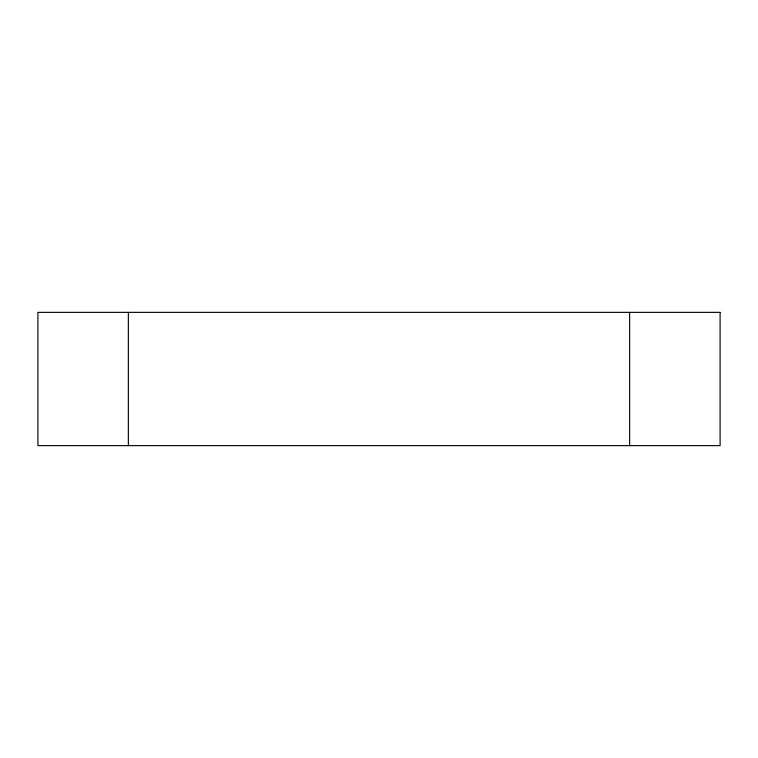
<?xml version="1.0" encoding="UTF-8"?>
<svg xmlns="http://www.w3.org/2000/svg" width="758" height="758" viewBox="0 0 758 758"><rect width="100%" height="100%" fill="white"/><g stroke="black" fill="none" stroke-linecap="round" stroke-linejoin="round"><path stroke-width="1.14" d="M629.642 312.362L629.642 445.638M128.358 312.362L128.358 445.638M720.1 312.362L37.9 312.362L37.9 445.638L720.1 445.638L720.1 312.362"/></g></svg>
